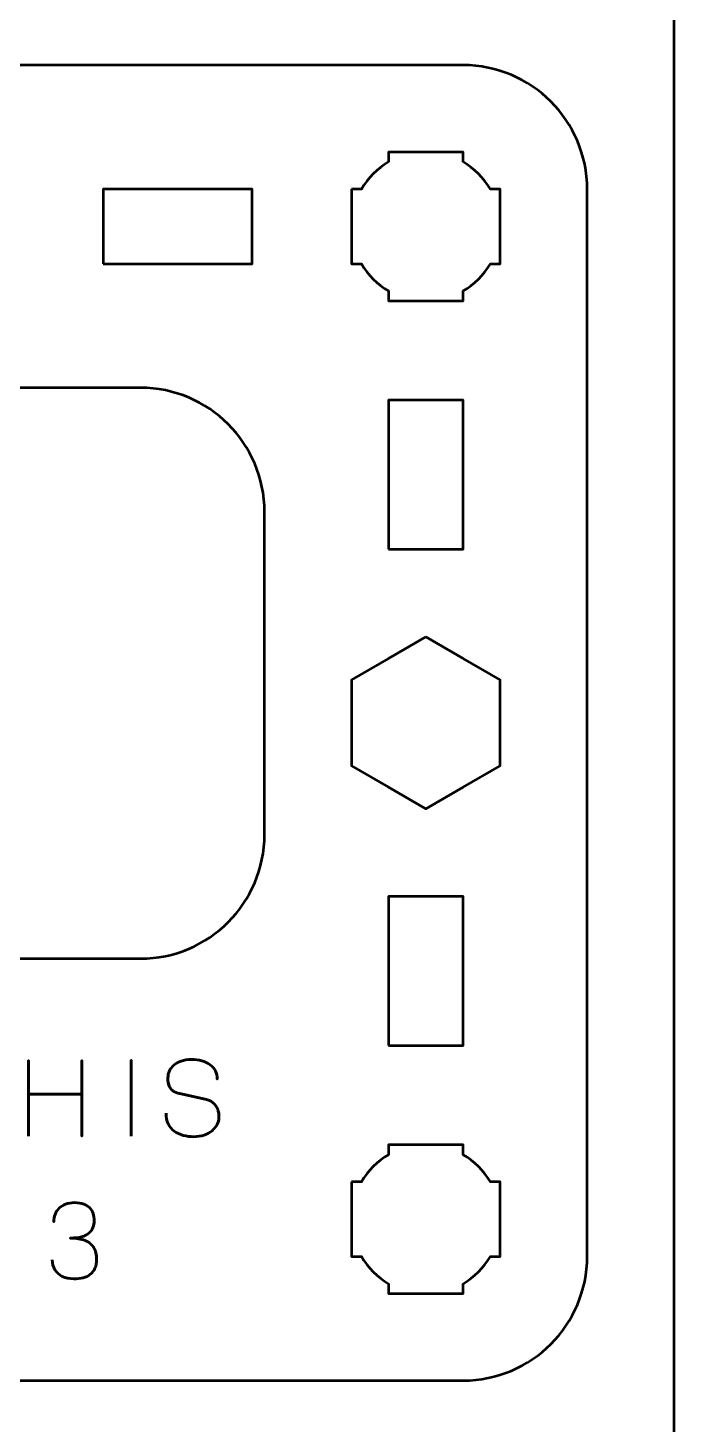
# Model space of a CAD drawing. Header units: centimetres. Extents: x -21 to 0, y -29.7 to 0.
# Drawn here: x -2.6 to 0, y -22.88 to -17.25 of the extents above; entities that cross this region are included whole.
import ezdxf

# ---------------------------------------------------------------- set-up
doc = ezdxf.new("R2010")
doc.units = ezdxf.units.CM
doc.header["$MEASUREMENT"] = 0
doc.layers.add('Layer 1', color=7, linetype='Continuous')

msp = doc.modelspace()

# ---------------------------------------------------------------- linework, layer by layer
at = {"layer": 'Layer 1', "lineweight": 53}
for points in [[(-1.15, -19.35), (-0.85, -19.35), (-0.85, -18.75), (-1.15, -18.75), (-1.15, -19.35)], [(-1.15, -21.35), (-0.85, -21.35), (-0.85, -20.75), (-1.15, -20.75), (-1.15, -21.35)]]:
    msp.add_lwpolyline(points, close=True, dxfattribs=at)
at = {"layer": 'Layer 1', "color": 1, "lineweight": 53}
msp.add_open_spline([(-21.00003, -29.19995), (-21.00003, -29.19995), (-21.00003, -2.89992), (-21.00003, -2.89992), (-21.00003, -2.89992), (-21.00003, -2.81709), (-20.93286, -2.74992), (-20.85003, -2.74992), (-20.85003, -2.74992), (-20.7672, -2.74992), (-20.70003, -2.68275), (-20.70003, -2.59992), (-20.70003, -2.59992), (-20.70003, -2.51709), (-20.7672, -2.44992), (-20.85003, -2.44992), (-20.85003, -2.44992), (-20.93286, -2.44992), (-21.00003, -2.38275), (-21.00003, -2.29992), (-21.00003, -2.29992), (-21.00003, -2.21709), (-20.93286, -2.14992), (-20.85003, -2.14992), (-20.85003, -2.14992), (-20.7672, -2.14992), (-20.70003, -2.08275), (-20.70003, -1.99992), (-20.70003, -1.99992), (-20.70003, -1.91709), (-20.7672, -1.84992), (-20.85003, -1.84992), (-20.85003, -1.84992), (-20.93286, -1.84992), (-21.00003, -1.78275), (-21.00003, -1.69992), (-21.00003, -1.69992), (-21.00003, -1.61709), (-20.93286, -1.54992), (-20.85003, -1.54992), (-20.85003, -1.54992), (-20.7672, -1.54992), (-20.70003, -1.48275), (-20.70003, -1.39992), (-20.70003, -1.39992), (-20.70003, -1.31709), (-20.7672, -1.24992), (-20.85003, -1.24992), (-20.85003, -1.24992), (-20.93286, -1.24992), (-21.00003, -1.18275), (-21.00003, -1.09992), (-21.00003, -1.09992), (-21.00003, -1.09992), (-21.00003, -0.49992), (-21.00003, -0.49992), (-21.00003, -0.49992), (-21.00003, -0.22295), (-20.77694, 0.00004), (-20.49994, 0.00004), (-20.49994, 0.00004), (-20.49994, 0.00004), (-0.50008, 0.00004), (-0.50008, 0.00004), (-0.50008, 0.00004), (-0.22294, 0.00004), (0.00002, -0.22295), (0.00002, -0.49992), (0.00002, -0.49992), (0.00002, -0.49992), (0.00002, -29.19995), (0.00002, -29.19995), (0.00002, -29.19995), (0.00002, -29.47695), (-0.22294, -29.70004), (-0.50008, -29.70004), (-0.50008, -29.70004), (-0.50008, -29.70004), (-20.49994, -29.70004), (-20.49994, -29.70004), (-20.49994, -29.70004), (-20.77694, -29.70004), (-21.00003, -29.47695), (-21.00003, -29.19995)], degree=3, knots=[0, 0, 0, 0, 0.047619, 0.047619, 0.047619, 0.047619, 0.0952381, 0.0952381, 0.0952381, 0.0952381, 0.1428571, 0.1428571, 0.1428571, 0.1428571, 0.1904762, 0.1904762, 0.1904762, 0.1904762, 0.2380952, 0.2380952, 0.2380952, 0.2380952, 0.2857143, 0.2857143, 0.2857143, 0.2857143, 0.3333333, 0.3333333, 0.3333333, 0.3333333, 0.3809524, 0.3809524, 0.3809524, 0.3809524, 0.4285714, 0.4285714, 0.4285714, 0.4285714, 0.4761905, 0.4761905, 0.4761905, 0.4761905, 0.5238095, 0.5238095, 0.5238095, 0.5238095, 0.5714286, 0.5714286, 0.5714286, 0.5714286, 0.6190476, 0.6190476, 0.6190476, 0.6190476, 0.6666667, 0.6666667, 0.6666667, 0.6666667, 0.7142857, 0.7142857, 0.7142857, 0.7142857, 0.7619048, 0.7619048, 0.7619048, 0.7619048, 0.8095238, 0.8095238, 0.8095238, 0.8095238, 0.8571429, 0.8571429, 0.8571429, 0.8571429, 0.9047619, 0.9047619, 0.9047619, 0.9047619, 0.952381, 0.952381, 0.952381, 0.952381, 1, 1, 1, 1], dxfattribs=at)
at = {"layer": 'Layer 1', "color": 3, "lineweight": 53}
msp.add_open_spline([(-5.65, -22.2), (-5.65, -22.2), (-5.65, -17.9), (-5.65, -17.9), (-5.65, -17.9), (-5.65, -17.62391), (-5.42609, -17.4), (-5.15, -17.4), (-5.15, -17.4), (-5.15, -17.4), (-0.85, -17.4), (-0.85, -17.4), (-0.85, -17.4), (-0.57391, -17.4), (-0.35, -17.62391), (-0.35, -17.9), (-0.35, -17.9), (-0.35, -17.9), (-0.35, -22.2), (-0.35, -22.2), (-0.35, -22.2), (-0.35, -22.47609), (-0.57391, -22.7), (-0.85, -22.7), (-0.85, -22.7), (-0.85, -22.7), (-5.15, -22.7), (-5.15, -22.7), (-5.15, -22.7), (-5.42609, -22.7), (-5.65, -22.47609), (-5.65, -22.2)], degree=3, knots=[0, 0, 0, 0, 0.125, 0.125, 0.125, 0.125, 0.25, 0.25, 0.25, 0.25, 0.375, 0.375, 0.375, 0.375, 0.5, 0.5, 0.5, 0.5, 0.625, 0.625, 0.625, 0.625, 0.75, 0.75, 0.75, 0.75, 0.875, 0.875, 0.875, 0.875, 1, 1, 1, 1], dxfattribs=at)
at = {"layer": 'Layer 1', "lineweight": 53}
for points, knots in [([(-1.3, -17.9), (-1.3, -17.9), (-1.25985, -17.9), (-1.25985, -17.9), (-1.25985, -17.9), (-1.2335, -17.85447), (-1.19553, -17.8165), (-1.15, -17.79015), (-1.15, -17.79015), (-1.15, -17.79015), (-1.15, -17.75), (-1.15, -17.75), (-1.15, -17.75), (-1.15, -17.75), (-1, -17.75), (-1, -17.75), (-1, -17.75), (-1, -17.75), (-0.85, -17.75), (-0.85, -17.75), (-0.85, -17.75), (-0.85, -17.75), (-0.85, -17.79015), (-0.85, -17.79015), (-0.85, -17.79015), (-0.80447, -17.8165), (-0.7665, -17.85447), (-0.74015, -17.9), (-0.74015, -17.9), (-0.74015, -17.9), (-0.7, -17.9), (-0.7, -17.9), (-0.7, -17.9), (-0.7, -17.9), (-0.7, -18.05), (-0.7, -18.05), (-0.7, -18.05), (-0.7, -18.05), (-0.7, -18.2), (-0.7, -18.2), (-0.7, -18.2), (-0.7, -18.2), (-0.74015, -18.2), (-0.74015, -18.2), (-0.74015, -18.2), (-0.7665, -18.24553), (-0.80447, -18.2835), (-0.85, -18.30985), (-0.85, -18.30985), (-0.85, -18.30985), (-0.85, -18.35), (-0.85, -18.35), (-0.85, -18.35), (-0.85, -18.35), (-1, -18.35), (-1, -18.35), (-1, -18.35), (-1, -18.35), (-1.15, -18.35), (-1.15, -18.35), (-1.15, -18.35), (-1.15, -18.35), (-1.15, -18.30985), (-1.15, -18.30985), (-1.15, -18.30985), (-1.19553, -18.2835), (-1.2335, -18.24553), (-1.25985, -18.2), (-1.25985, -18.2), (-1.25985, -18.2), (-1.3, -18.2), (-1.3, -18.2), (-1.3, -18.2), (-1.3, -18.2), (-1.3, -18.05), (-1.3, -18.05), (-1.3, -18.05), (-1.3, -18.05), (-1.3, -17.9), (-1.3, -17.9)], [0, 0, 0, 0, 0.05, 0.05, 0.05, 0.05, 0.1, 0.1, 0.1, 0.1, 0.15, 0.15, 0.15, 0.15, 0.2, 0.2, 0.2, 0.2, 0.25, 0.25, 0.25, 0.25, 0.3, 0.3, 0.3, 0.3, 0.35, 0.35, 0.35, 0.35, 0.4, 0.4, 0.4, 0.4, 0.45, 0.45, 0.45, 0.45, 0.5, 0.5, 0.5, 0.5, 0.55, 0.55, 0.55, 0.55, 0.6, 0.6, 0.6, 0.6, 0.65, 0.65, 0.65, 0.65, 0.7, 0.7, 0.7, 0.7, 0.75, 0.75, 0.75, 0.75, 0.8, 0.8, 0.8, 0.8, 0.85, 0.85, 0.85, 0.85, 0.9, 0.9, 0.9, 0.9, 0.95, 0.95, 0.95, 0.95, 1, 1, 1, 1]), ([(-2.3, -18.2), (-2.3, -18.2), (-2.3, -17.9), (-2.3, -17.9), (-2.3, -17.9), (-2.3, -17.9), (-1.7, -17.9), (-1.7, -17.9), (-1.7, -17.9), (-1.7, -17.9), (-1.7, -18.2), (-1.7, -18.2), (-1.7, -18.2), (-1.7, -18.2), (-2.3, -18.2), (-2.3, -18.2)], [0, 0, 0, 0, 0.25, 0.25, 0.25, 0.25, 0.5, 0.5, 0.5, 0.5, 0.75, 0.75, 0.75, 0.75, 1, 1, 1, 1]), ([(-4.35, -20.5), (-4.35, -20.5), (-4.35, -19.2), (-4.35, -19.2), (-4.35, -19.2), (-4.35, -18.92391), (-4.12609, -18.7), (-3.85, -18.7), (-3.85, -18.7), (-3.85, -18.7), (-2.15, -18.7), (-2.15, -18.7), (-2.15, -18.7), (-1.87391, -18.7), (-1.65, -18.92391), (-1.65, -19.2), (-1.65, -19.2), (-1.65, -19.2), (-1.65, -20.5), (-1.65, -20.5), (-1.65, -20.5), (-1.65, -20.77609), (-1.87391, -21), (-2.15, -21), (-2.15, -21), (-2.15, -21), (-3.85, -21), (-3.85, -21), (-3.85, -21), (-4.12609, -21), (-4.35, -20.77609), (-4.35, -20.5)], [0, 0, 0, 0, 0.125, 0.125, 0.125, 0.125, 0.25, 0.25, 0.25, 0.25, 0.375, 0.375, 0.375, 0.375, 0.5, 0.5, 0.5, 0.5, 0.625, 0.625, 0.625, 0.625, 0.75, 0.75, 0.75, 0.75, 0.875, 0.875, 0.875, 0.875, 1, 1, 1, 1]), ([(-1, -19.70359), (-1, -19.70359), (-0.85, -19.79019), (-0.85, -19.79019), (-0.85, -19.79019), (-0.85, -19.79019), (-0.7, -19.87679), (-0.7, -19.87679), (-0.7, -19.87679), (-0.7, -19.87679), (-0.7, -20.05), (-0.7, -20.05), (-0.7, -20.05), (-0.7, -20.05), (-0.7, -20.22321), (-0.7, -20.22321), (-0.7, -20.22321), (-0.7, -20.22321), (-0.85, -20.30981), (-0.85, -20.30981), (-0.85, -20.30981), (-0.85, -20.30981), (-1, -20.39641), (-1, -20.39641), (-1, -20.39641), (-1, -20.39641), (-1.15, -20.30981), (-1.15, -20.30981), (-1.15, -20.30981), (-1.15, -20.30981), (-1.3, -20.22321), (-1.3, -20.22321), (-1.3, -20.22321), (-1.3, -20.22321), (-1.3, -20.05), (-1.3, -20.05), (-1.3, -20.05), (-1.3, -20.05), (-1.3, -19.87679), (-1.3, -19.87679), (-1.3, -19.87679), (-1.3, -19.87679), (-1.15, -19.79019), (-1.15, -19.79019), (-1.15, -19.79019), (-1.15, -19.79019), (-1, -19.70359), (-1, -19.70359)], [0, 0, 0, 0, 0.0833333, 0.0833333, 0.0833333, 0.0833333, 0.1666667, 0.1666667, 0.1666667, 0.1666667, 0.25, 0.25, 0.25, 0.25, 0.3333333, 0.3333333, 0.3333333, 0.3333333, 0.4166667, 0.4166667, 0.4166667, 0.4166667, 0.5, 0.5, 0.5, 0.5, 0.5833333, 0.5833333, 0.5833333, 0.5833333, 0.6666667, 0.6666667, 0.6666667, 0.6666667, 0.75, 0.75, 0.75, 0.75, 0.8333333, 0.8333333, 0.8333333, 0.8333333, 0.9166667, 0.9166667, 0.9166667, 0.9166667, 1, 1, 1, 1]), ([(-1.3, -21.9), (-1.3, -21.9), (-1.25985, -21.9), (-1.25985, -21.9), (-1.25985, -21.9), (-1.2335, -21.85447), (-1.19553, -21.8165), (-1.15, -21.79015), (-1.15, -21.79015), (-1.15, -21.79015), (-1.15, -21.75), (-1.15, -21.75), (-1.15, -21.75), (-1.15, -21.75), (-1, -21.75), (-1, -21.75), (-1, -21.75), (-1, -21.75), (-0.85, -21.75), (-0.85, -21.75), (-0.85, -21.75), (-0.85, -21.75), (-0.85, -21.79015), (-0.85, -21.79015), (-0.85, -21.79015), (-0.80447, -21.8165), (-0.7665, -21.85447), (-0.74015, -21.9), (-0.74015, -21.9), (-0.74015, -21.9), (-0.7, -21.9), (-0.7, -21.9), (-0.7, -21.9), (-0.7, -21.9), (-0.7, -22.05), (-0.7, -22.05), (-0.7, -22.05), (-0.7, -22.05), (-0.7, -22.2), (-0.7, -22.2), (-0.7, -22.2), (-0.7, -22.2), (-0.74015, -22.2), (-0.74015, -22.2), (-0.74015, -22.2), (-0.7665, -22.24553), (-0.80447, -22.2835), (-0.85, -22.30985), (-0.85, -22.30985), (-0.85, -22.30985), (-0.85, -22.35), (-0.85, -22.35), (-0.85, -22.35), (-0.85, -22.35), (-1, -22.35), (-1, -22.35), (-1, -22.35), (-1, -22.35), (-1.15, -22.35), (-1.15, -22.35), (-1.15, -22.35), (-1.15, -22.35), (-1.15, -22.30985), (-1.15, -22.30985), (-1.15, -22.30985), (-1.19553, -22.2835), (-1.2335, -22.24553), (-1.25985, -22.2), (-1.25985, -22.2), (-1.25985, -22.2), (-1.3, -22.2), (-1.3, -22.2), (-1.3, -22.2), (-1.3, -22.2), (-1.3, -22.05), (-1.3, -22.05), (-1.3, -22.05), (-1.3, -22.05), (-1.3, -21.9), (-1.3, -21.9)], [0, 0, 0, 0, 0.05, 0.05, 0.05, 0.05, 0.1, 0.1, 0.1, 0.1, 0.15, 0.15, 0.15, 0.15, 0.2, 0.2, 0.2, 0.2, 0.25, 0.25, 0.25, 0.25, 0.3, 0.3, 0.3, 0.3, 0.35, 0.35, 0.35, 0.35, 0.4, 0.4, 0.4, 0.4, 0.45, 0.45, 0.45, 0.45, 0.5, 0.5, 0.5, 0.5, 0.55, 0.55, 0.55, 0.55, 0.6, 0.6, 0.6, 0.6, 0.65, 0.65, 0.65, 0.65, 0.7, 0.7, 0.7, 0.7, 0.75, 0.75, 0.75, 0.75, 0.8, 0.8, 0.8, 0.8, 0.85, 0.85, 0.85, 0.85, 0.9, 0.9, 0.9, 0.9, 0.95, 0.95, 0.95, 0.95, 1, 1, 1, 1])]:
    msp.add_open_spline(points, degree=3, knots=knots, dxfattribs=at)
at = {"layer": 'Layer 1', "color": 5, "lineweight": 53}
for points, knots in [([(-2.60101, -21.71494), (-2.60101, -21.71494), (-2.60101, -21.54603), (-2.60101, -21.54603), (-2.60101, -21.54603), (-2.60101, -21.54603), (-2.38554, -21.54603), (-2.38554, -21.54603), (-2.38554, -21.54603), (-2.38554, -21.54603), (-2.38554, -21.71494), (-2.38554, -21.71494), (-2.38554, -21.71494), (-2.38554, -21.71494), (-2.38554, -21.41014), (-2.38554, -21.41014), (-2.38554, -21.41014), (-2.38554, -21.41014), (-2.38554, -21.54603), (-2.38554, -21.54603), (-2.38554, -21.54603), (-2.38554, -21.54603), (-2.60101, -21.54603), (-2.60101, -21.54603), (-2.60101, -21.54603), (-2.60101, -21.54603), (-2.60101, -21.41014), (-2.60101, -21.41014), (-2.60101, -21.41014), (-2.60101, -21.41014), (-2.60101, -21.71494), (-2.60101, -21.71494)], [0, 0, 0, 0, 0.125, 0.125, 0.125, 0.125, 0.25, 0.25, 0.25, 0.25, 0.375, 0.375, 0.375, 0.375, 0.5, 0.5, 0.5, 0.5, 0.625, 0.625, 0.625, 0.625, 0.75, 0.75, 0.75, 0.75, 0.875, 0.875, 0.875, 0.875, 1, 1, 1, 1]), ([(-2.18784, -21.71494), (-2.18784, -21.71494), (-2.18784, -21.40972), (-2.18784, -21.40972), (-2.18784, -21.40972), (-2.18784, -21.40972), (-2.18784, -21.71494), (-2.18784, -21.71494)], [0, 0, 0, 0, 0.5, 0.5, 0.5, 0.5, 1, 1, 1, 1]), ([(-2.04687, -21.62265), (-2.04673, -21.63952), (-2.04377, -21.65398), (-2.03784, -21.66605), (-2.03784, -21.66605), (-2.03198, -21.67804), (-2.0238, -21.68785), (-2.0135, -21.69547), (-2.0135, -21.69547), (-2.00313, -21.70302), (-1.9912, -21.70859), (-1.97773, -21.71219), (-1.97773, -21.71219), (-1.96432, -21.71572), (-1.94993, -21.71748), (-1.93469, -21.71748), (-1.93469, -21.71748), (-1.91931, -21.71741), (-1.90548, -21.71515), (-1.89313, -21.71085), (-1.89313, -21.71085), (-1.88085, -21.70654), (-1.87034, -21.70076), (-1.86152, -21.69349), (-1.86152, -21.69349), (-1.85277, -21.68622), (-1.846, -21.67811), (-1.8412, -21.66908), (-1.8412, -21.66908), (-1.8364, -21.66005), (-1.83386, -21.65081), (-1.83351, -21.64128), (-1.83351, -21.64128), (-1.83309, -21.62879), (-1.83492, -21.61736), (-1.83894, -21.60706), (-1.83894, -21.60706), (-1.84297, -21.59676), (-1.84918, -21.58815), (-1.85757, -21.5811), (-1.85757, -21.5811), (-1.8659, -21.57404), (-1.87641, -21.5691), (-1.88897, -21.56635), (-1.88897, -21.56635), (-1.88897, -21.56635), (-1.99268, -21.54391), (-1.99268, -21.54391), (-1.99268, -21.54391), (-2.00242, -21.54187), (-2.01082, -21.53841), (-2.01773, -21.53361), (-2.01773, -21.53361), (-2.02465, -21.52875), (-2.03001, -21.52204), (-2.03368, -21.51343), (-2.03368, -21.51343), (-2.03735, -21.5049), (-2.03925, -21.49403), (-2.03925, -21.48084), (-2.03925, -21.48084), (-2.03925, -21.47082), (-2.0372, -21.46137), (-2.03304, -21.45248), (-2.03304, -21.45248), (-2.02895, -21.44359), (-2.02288, -21.43575), (-2.01491, -21.42884), (-2.01491, -21.42884), (-2.00694, -21.422), (-1.99706, -21.41663), (-1.98535, -21.41275), (-1.98535, -21.41275), (-1.97356, -21.4088), (-1.96009, -21.40683), (-1.94485, -21.40676), (-1.94485, -21.40676), (-1.92954, -21.40676), (-1.9155, -21.40852), (-1.90266, -21.41205), (-1.90266, -21.41205), (-1.88989, -21.41558), (-1.87881, -21.42066), (-1.8695, -21.42743), (-1.8695, -21.42743), (-1.86018, -21.4342), (-1.85299, -21.44253), (-1.84805, -21.45226), (-1.84805, -21.45226), (-1.84311, -21.46207), (-1.84078, -21.47329), (-1.84113, -21.48592), (-1.84113, -21.48592), (-1.84078, -21.47329), (-1.84311, -21.46207), (-1.84805, -21.45226), (-1.84805, -21.45226), (-1.85299, -21.44253), (-1.86018, -21.4342), (-1.8695, -21.42743), (-1.8695, -21.42743), (-1.87881, -21.42066), (-1.88989, -21.41558), (-1.90266, -21.41205), (-1.90266, -21.41205), (-1.9155, -21.40852), (-1.92954, -21.40676), (-1.94485, -21.40676), (-1.94485, -21.40676), (-1.96009, -21.40683), (-1.97356, -21.4088), (-1.98535, -21.41275), (-1.98535, -21.41275), (-1.99706, -21.41663), (-2.00694, -21.422), (-2.01491, -21.42884), (-2.01491, -21.42884), (-2.02288, -21.43575), (-2.02895, -21.44359), (-2.03304, -21.45248), (-2.03304, -21.45248), (-2.0372, -21.46137), (-2.03925, -21.47082), (-2.03925, -21.48084), (-2.03925, -21.48084), (-2.03925, -21.49403), (-2.03742, -21.5049), (-2.03389, -21.51336), (-2.03389, -21.51336), (-2.03029, -21.5219), (-2.025, -21.52853), (-2.01808, -21.5334), (-2.01808, -21.5334), (-2.01117, -21.5382), (-2.0027, -21.54173), (-1.99268, -21.54391), (-1.99268, -21.54391), (-1.99268, -21.54391), (-1.88897, -21.56635), (-1.88897, -21.56635), (-1.88897, -21.56635), (-1.87613, -21.5691), (-1.86554, -21.57404), (-1.85722, -21.5811), (-1.85722, -21.5811), (-1.84882, -21.58815), (-1.84268, -21.59676), (-1.83873, -21.60706), (-1.83873, -21.60706), (-1.83485, -21.61736), (-1.83309, -21.62879), (-1.83351, -21.64128), (-1.83351, -21.64128), (-1.83386, -21.65081), (-1.8364, -21.66005), (-1.8412, -21.66908), (-1.8412, -21.66908), (-1.846, -21.67811), (-1.85277, -21.68622), (-1.86152, -21.69349), (-1.86152, -21.69349), (-1.87034, -21.70076), (-1.88085, -21.70654), (-1.89313, -21.71085), (-1.89313, -21.71085), (-1.90548, -21.71515), (-1.91931, -21.71741), (-1.93469, -21.71748), (-1.93469, -21.71748), (-1.94993, -21.71748), (-1.96432, -21.71572), (-1.97773, -21.71219), (-1.97773, -21.71219), (-1.9912, -21.70859), (-2.00313, -21.70302), (-2.0135, -21.69547), (-2.0135, -21.69547), (-2.0238, -21.68785), (-2.03198, -21.67804), (-2.03784, -21.66605), (-2.03784, -21.66605), (-2.04377, -21.65398), (-2.04673, -21.63952), (-2.04687, -21.62265)], [0, 0, 0, 0, 0.0217391, 0.0217391, 0.0217391, 0.0217391, 0.0434783, 0.0434783, 0.0434783, 0.0434783, 0.0652174, 0.0652174, 0.0652174, 0.0652174, 0.0869565, 0.0869565, 0.0869565, 0.0869565, 0.1086957, 0.1086957, 0.1086957, 0.1086957, 0.1304348, 0.1304348, 0.1304348, 0.1304348, 0.1521739, 0.1521739, 0.1521739, 0.1521739, 0.173913, 0.173913, 0.173913, 0.173913, 0.1956522, 0.1956522, 0.1956522, 0.1956522, 0.2173913, 0.2173913, 0.2173913, 0.2173913, 0.2391304, 0.2391304, 0.2391304, 0.2391304, 0.2608696, 0.2608696, 0.2608696, 0.2608696, 0.2826087, 0.2826087, 0.2826087, 0.2826087, 0.3043478, 0.3043478, 0.3043478, 0.3043478, 0.326087, 0.326087, 0.326087, 0.326087, 0.3478261, 0.3478261, 0.3478261, 0.3478261, 0.3695652, 0.3695652, 0.3695652, 0.3695652, 0.3913043, 0.3913043, 0.3913043, 0.3913043, 0.4130435, 0.4130435, 0.4130435, 0.4130435, 0.4347826, 0.4347826, 0.4347826, 0.4347826, 0.4565217, 0.4565217, 0.4565217, 0.4565217, 0.4782609, 0.4782609, 0.4782609, 0.4782609, 0.5, 0.5, 0.5, 0.5, 0.5217391, 0.5217391, 0.5217391, 0.5217391, 0.5434783, 0.5434783, 0.5434783, 0.5434783, 0.5652174, 0.5652174, 0.5652174, 0.5652174, 0.5869565, 0.5869565, 0.5869565, 0.5869565, 0.6086957, 0.6086957, 0.6086957, 0.6086957, 0.6304348, 0.6304348, 0.6304348, 0.6304348, 0.6521739, 0.6521739, 0.6521739, 0.6521739, 0.673913, 0.673913, 0.673913, 0.673913, 0.6956522, 0.6956522, 0.6956522, 0.6956522, 0.7173913, 0.7173913, 0.7173913, 0.7173913, 0.7391304, 0.7391304, 0.7391304, 0.7391304, 0.7608696, 0.7608696, 0.7608696, 0.7608696, 0.7826087, 0.7826087, 0.7826087, 0.7826087, 0.8043478, 0.8043478, 0.8043478, 0.8043478, 0.826087, 0.826087, 0.826087, 0.826087, 0.8478261, 0.8478261, 0.8478261, 0.8478261, 0.8695652, 0.8695652, 0.8695652, 0.8695652, 0.8913043, 0.8913043, 0.8913043, 0.8913043, 0.9130435, 0.9130435, 0.9130435, 0.9130435, 0.9347826, 0.9347826, 0.9347826, 0.9347826, 0.9565217, 0.9565217, 0.9565217, 0.9565217, 0.9782609, 0.9782609, 0.9782609, 0.9782609, 1, 1, 1, 1]), ([(-2.50513, -22.21363), (-2.50506, -22.22887), (-2.50153, -22.24213), (-2.49455, -22.25363), (-2.49455, -22.25363), (-2.48756, -22.26506), (-2.47761, -22.27402), (-2.46463, -22.28044), (-2.46463, -22.28044), (-2.45165, -22.28686), (-2.43606, -22.29011), (-2.41792, -22.29025), (-2.41792, -22.29025), (-2.40431, -22.29025), (-2.39196, -22.28884), (-2.38074, -22.28588), (-2.38074, -22.28588), (-2.36959, -22.28291), (-2.36, -22.27833), (-2.35188, -22.27205), (-2.35188, -22.27205), (-2.34377, -22.26577), (-2.33756, -22.25765), (-2.33312, -22.24778), (-2.33312, -22.24778), (-2.32874, -22.23783), (-2.32656, -22.2259), (-2.32649, -22.21193), (-2.32649, -22.21193), (-2.32641, -22.19331), (-2.33022, -22.17757), (-2.33777, -22.1648), (-2.33777, -22.1648), (-2.34532, -22.15203), (-2.35704, -22.14244), (-2.37277, -22.13588), (-2.37277, -22.13588), (-2.3885, -22.12931), (-2.40868, -22.126), (-2.43316, -22.126), (-2.43316, -22.126), (-2.41489, -22.12607), (-2.39958, -22.12438), (-2.38709, -22.12092), (-2.38709, -22.12092), (-2.37467, -22.11746), (-2.36473, -22.11259), (-2.35725, -22.10624), (-2.35725, -22.10624), (-2.34977, -22.09996), (-2.34434, -22.09248), (-2.34109, -22.08388), (-2.34109, -22.08388), (-2.33777, -22.07534), (-2.33615, -22.06596), (-2.33622, -22.05573), (-2.33622, -22.05573), (-2.33615, -22.04549), (-2.33756, -22.03604), (-2.34038, -22.02729), (-2.34038, -22.02729), (-2.34314, -22.01854), (-2.34765, -22.01085), (-2.35379, -22.00429), (-2.35379, -22.00429), (-2.35993, -21.99773), (-2.36804, -21.99258), (-2.37799, -21.98891), (-2.37799, -21.98891), (-2.38801, -21.98524), (-2.40022, -21.98341), (-2.41454, -21.98334), (-2.41454, -21.98334), (-2.42879, -21.98341), (-2.44128, -21.98552), (-2.45186, -21.98962), (-2.45186, -21.98962), (-2.46252, -21.99371), (-2.47126, -21.99928), (-2.47832, -22.00641), (-2.47832, -22.00641), (-2.4853, -22.01353), (-2.49053, -22.02165), (-2.49398, -22.03082), (-2.49398, -22.03082), (-2.49751, -22.03999), (-2.4992, -22.04973), (-2.4992, -22.05996), (-2.4992, -22.05996), (-2.4992, -22.04973), (-2.49751, -22.03999), (-2.49398, -22.03082), (-2.49398, -22.03082), (-2.49053, -22.02165), (-2.4853, -22.01353), (-2.47832, -22.00641), (-2.47832, -22.00641), (-2.47126, -21.99928), (-2.46252, -21.99371), (-2.45186, -21.98962), (-2.45186, -21.98962), (-2.44128, -21.98552), (-2.42879, -21.98341), (-2.41454, -21.98334), (-2.41454, -21.98334), (-2.40022, -21.98341), (-2.38801, -21.98524), (-2.37799, -21.98891), (-2.37799, -21.98891), (-2.36804, -21.99258), (-2.35993, -21.99773), (-2.35379, -22.00429), (-2.35379, -22.00429), (-2.34765, -22.01085), (-2.34314, -22.01854), (-2.34038, -22.02729), (-2.34038, -22.02729), (-2.33756, -22.03604), (-2.33615, -22.04549), (-2.33622, -22.05573), (-2.33622, -22.05573), (-2.33615, -22.06596), (-2.33777, -22.07534), (-2.34109, -22.08388), (-2.34109, -22.08388), (-2.34434, -22.09248), (-2.34977, -22.09996), (-2.35725, -22.10624), (-2.35725, -22.10624), (-2.36473, -22.11259), (-2.37467, -22.11746), (-2.38709, -22.12092), (-2.38709, -22.12092), (-2.39958, -22.12438), (-2.41489, -22.12607), (-2.43316, -22.126), (-2.43316, -22.126), (-2.40868, -22.126), (-2.3885, -22.12931), (-2.37277, -22.13588), (-2.37277, -22.13588), (-2.35704, -22.14244), (-2.34532, -22.15203), (-2.33777, -22.1648), (-2.33777, -22.1648), (-2.33022, -22.17757), (-2.32641, -22.19331), (-2.32649, -22.21193), (-2.32649, -22.21193), (-2.32656, -22.2259), (-2.32874, -22.23783), (-2.33312, -22.24778), (-2.33312, -22.24778), (-2.33756, -22.25765), (-2.34377, -22.26577), (-2.35188, -22.27205), (-2.35188, -22.27205), (-2.36, -22.27833), (-2.36959, -22.28291), (-2.38074, -22.28588), (-2.38074, -22.28588), (-2.39196, -22.28884), (-2.40431, -22.29025), (-2.41792, -22.29025), (-2.41792, -22.29025), (-2.43606, -22.29011), (-2.45165, -22.28686), (-2.46463, -22.28044), (-2.46463, -22.28044), (-2.47761, -22.27402), (-2.48756, -22.26506), (-2.49455, -22.25363), (-2.49455, -22.25363), (-2.50153, -22.24213), (-2.50506, -22.22887), (-2.50513, -22.21363)], [0, 0, 0, 0, 0.0227273, 0.0227273, 0.0227273, 0.0227273, 0.0454545, 0.0454545, 0.0454545, 0.0454545, 0.0681818, 0.0681818, 0.0681818, 0.0681818, 0.0909091, 0.0909091, 0.0909091, 0.0909091, 0.1136364, 0.1136364, 0.1136364, 0.1136364, 0.1363636, 0.1363636, 0.1363636, 0.1363636, 0.1590909, 0.1590909, 0.1590909, 0.1590909, 0.1818182, 0.1818182, 0.1818182, 0.1818182, 0.2045455, 0.2045455, 0.2045455, 0.2045455, 0.2272727, 0.2272727, 0.2272727, 0.2272727, 0.25, 0.25, 0.25, 0.25, 0.2727273, 0.2727273, 0.2727273, 0.2727273, 0.2954545, 0.2954545, 0.2954545, 0.2954545, 0.3181818, 0.3181818, 0.3181818, 0.3181818, 0.3409091, 0.3409091, 0.3409091, 0.3409091, 0.3636364, 0.3636364, 0.3636364, 0.3636364, 0.3863636, 0.3863636, 0.3863636, 0.3863636, 0.4090909, 0.4090909, 0.4090909, 0.4090909, 0.4318182, 0.4318182, 0.4318182, 0.4318182, 0.4545455, 0.4545455, 0.4545455, 0.4545455, 0.4772727, 0.4772727, 0.4772727, 0.4772727, 0.5, 0.5, 0.5, 0.5, 0.5227273, 0.5227273, 0.5227273, 0.5227273, 0.5454545, 0.5454545, 0.5454545, 0.5454545, 0.5681818, 0.5681818, 0.5681818, 0.5681818, 0.5909091, 0.5909091, 0.5909091, 0.5909091, 0.6136364, 0.6136364, 0.6136364, 0.6136364, 0.6363636, 0.6363636, 0.6363636, 0.6363636, 0.6590909, 0.6590909, 0.6590909, 0.6590909, 0.6818182, 0.6818182, 0.6818182, 0.6818182, 0.7045455, 0.7045455, 0.7045455, 0.7045455, 0.7272727, 0.7272727, 0.7272727, 0.7272727, 0.75, 0.75, 0.75, 0.75, 0.7727273, 0.7727273, 0.7727273, 0.7727273, 0.7954545, 0.7954545, 0.7954545, 0.7954545, 0.8181818, 0.8181818, 0.8181818, 0.8181818, 0.8409091, 0.8409091, 0.8409091, 0.8409091, 0.8636364, 0.8636364, 0.8636364, 0.8636364, 0.8863636, 0.8863636, 0.8863636, 0.8863636, 0.9090909, 0.9090909, 0.9090909, 0.9090909, 0.9318182, 0.9318182, 0.9318182, 0.9318182, 0.9545455, 0.9545455, 0.9545455, 0.9545455, 0.9772727, 0.9772727, 0.9772727, 0.9772727, 1, 1, 1, 1])]:
    msp.add_open_spline(points, degree=3, knots=knots, dxfattribs=at)

doc.saveas('drawing.dxf')
